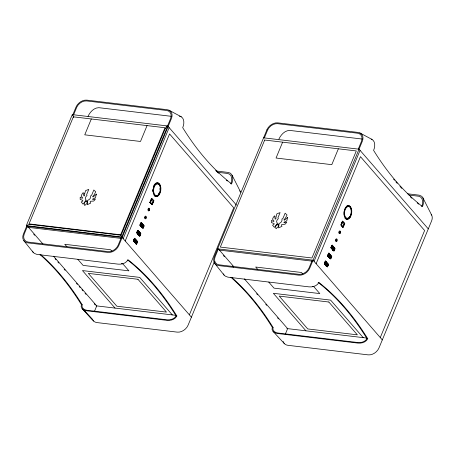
<?xml version="1.0" encoding="UTF-8"?>
<svg xmlns="http://www.w3.org/2000/svg" width="455" height="455" viewBox="0 0 455 455"><rect width="100%" height="100%" fill="white"/><g stroke="black" fill="none" stroke-linecap="round" stroke-linejoin="round"><path stroke-width="0.68" d="M137.018 241.486C136.21 245.706 135.51 244.125 137.211 241.395M140.345 233.642L139.446 235.94M142.665 228.04C144.332 227.716 143.149 224.161 143.507 225.862M325.934 264.19L328.356 264.73L327.549 263.798L327.958 264.418L327.219 266.767L326.565 266.181L327.06 266.602L328.106 264.122M329.187 255.744L330.836 255.869C331.866 256.495 330.7 258.429 330.193 258.645C330.142 256.256 332.582 256.353 330.762 256.046L328.561 255.881M334.482 248.362C331.547 254.186 336.382 247.503 334.044 248.117L331.849 247.952M136.13 244.017L135.294 243.055M325.126 264.946A0.864 0.677 -37 0 1 325.712 265.129C326.804 265.885 323.158 263.314 324.807 263.183L324.563 262.945L327.105 263.138M331.069 247.389L331.342 247.497L331.388 246.786L331.086 247.52C331.519 249.801 335.102 250.932 333.475 250.716M141.113 225.89L141.562 225.76L141.88 226.203L141.67 225.993M325.353 263.775L325.132 263.36M329.534 256.865L329.21 256.472M331.934 247.878L331.57 247.44L331.837 247.736M136.722 232.806C137.171 232.539 136.972 233.33 137.137 233.426M140.151 224.804C140.077 227.017 141.647 221.847 141.061 222.722M134.384 238.738L136.898 241.161L134.384 241.082M140.942 222.91L140.447 223.769M324.711 263.291L324.387 263.291M328.283 254.538L327.776 255.289M40.722 254.618A390.771 217.541 -83.2 0 1 82.173 304.731C81.081 307.756 84.397 310.083 87.081 310.287L167.258 319.837C170.551 320.087 174.424 318.983 176.096 315.912L176.858 316.003C175.118 319.518 170.693 320.735 167.042 320.36L86.865 310.816C83.839 310.697 79.995 308.029 81.411 304.64A390.771 217.541 -83.2 0 0 39.96 254.527M231.618 277.351A390.771 217.541 -83.2 0 1 273.068 327.458C271.976 330.489 275.292 332.815 277.977 333.02L358.153 342.564C361.446 342.82 365.32 341.716 366.992 338.645L367.754 338.736C366.019 342.251 361.588 343.468 357.937 343.093L277.76 333.543C274.735 333.43 270.89 330.762 272.306 327.367A390.771 217.541 -83.2 0 0 230.856 277.26M421.711 206.542C423.23 203.129 423.321 197.203 418.771 196.23L408.926 195.058M218.03 172.326L227.875 173.497C232.425 174.47 232.334 180.396 230.816 183.809L231.578 183.9C233.409 180.146 233.557 173.281 228.313 172.445L216.352 171.017M139.696 232.448C141.238 232.75 140.532 234.479 139.861 233.318L137.655 232.932M324.483 263.394L324.819 263.911M331.422 248.265C330.307 247.838 332.633 245.416 331.752 245.512M26.709 226.101L23.427 234.029A9.259 6.865 -41 0 0 27.778 242.868L107.954 252.417A9.259 6.865 -41 0 0 118.874 245.399L171.427 118.528A9.259 6.865 -41 0 0 167.076 109.689L86.899 100.14A9.259 6.865 -41 0 0 75.979 107.158L72.692 115.092L72.288 114.62L26.305 225.635L26.709 226.101L122.156 237.47M73.454 115.178L76.741 107.249A8.656 6.415 -41 0 1 86.569 100.93L166.746 110.48A8.656 6.415 -41 0 1 170.659 118.436L167.377 126.365M120.66 234.791L165.006 127.741L73.374 116.833L29.035 223.877L120.66 234.791L121.752 236.998L191.413 317.18M91.319 118.965L84.749 134.828L140.493 141.465L147.062 125.603M121.394 237.379L118.112 245.308A8.656 6.415 -41 0 1 108.284 251.626L28.108 242.077A8.656 6.415 -41 0 1 24.189 234.12L27.476 226.192L42.855 243.903M123.174 238.642L169.158 127.627M94.452 311.396L96.727 305.902L53.525 256.176M125.216 240.985L169.556 133.935L233.716 207.787L189.377 314.837M134.288 238.636C133.247 241.423 135.579 237.51 134.418 238.761M137.66 230.731C136.238 233.472 138.974 229.701 137.677 230.804M133.508 240.957C135.027 241.491 132.684 241.707 133.924 239.916L133.622 240.644L135.965 243.414M135.817 241.195A0.893 0.626 -44.4 0 0 136.369 240.934L134.6 240.268L134.293 239.648L134.731 240.035A0.87 0.682 -36.7 0 0 135.653 240.376L135.926 240.229M136.909 232.715L137.211 231.987L139.543 234.649L139.167 235.32L139.543 234.649M139.099 233.267A0.893 0.626 -44.4 0 0 139.651 233.005L137.888 232.34L137.575 231.72L138.013 232.107A0.87 0.682 -36.7 0 0 138.94 232.448L139.173 232.26M140.191 224.787L140.493 224.059L142.83 226.721L142.455 227.386L142.83 226.721M142.387 225.339A0.893 0.626 -44.4 0 0 142.938 225.077L140.788 223.968L142.062 223.877L142.904 224.656L140.203 224.355M149.826 202.378L151.469 198.414L153.887 200.803L152.249 204.767L149.826 202.378L152.249 204.767M138.047 231.225L138.365 231.146L137.706 230.827M140.987 222.899L141.408 223.121M150.457 201.582L151.509 199.045L153.523 200.968L152.209 204.136L150.195 202.213L152.209 204.136M134.123 240.61L134.418 241.036L135.362 241.042A0.893 0.626 -44.4 0 0 135.544 241.178M137.888 232.34L139.617 232.585L136.915 232.289M141.169 224.412L142.66 224.56M150.213 202.424L151.851 198.46L153.887 200.803M150.577 202.259L151.89 199.091M135.328 239.802L135.635 239.711L134.299 239.54M138.286 234.752L138.104 234.473A0.864 0.677 -37 0 0 137.615 234.28L137.928 234.075L137.99 234.604M141.141 226.323L141.05 225.959M137.501 231.896L138.923 231.783L137.581 231.612M140.788 223.968L142.062 223.877L140.868 223.678A0.597 0.415 -44.4 0 0 141.499 223.621L141.113 223.172A0.597 0.466 -37 0 1 140.788 223.308M138.184 232.3C140.339 233.591 138.485 231.231 138.582 232.039A0.864 0.603 -44.4 0 1 137.74 231.794M135.726 240.2L135.3 239.967A0.864 0.603 -44.4 0 1 134.458 239.722L134.64 239.734A0.58 0.404 -44.4 0 0 135.374 239.791L136.21 240.405M141.255 226.436A0.864 0.677 -37 0 1 141.386 226.539L141.312 226.721A0.893 0.7 -37 0 1 141.448 226.8M141.113 223.962L141.027 223.866A0.864 0.603 -44.4 0 0 141.869 224.11L142.495 224.372L142.222 224.52A0.87 0.682 -36.7 0 1 141.3 224.179L141.255 224.127M136.09 240.416L134.225 240.314M151.828 204.09L152.874 201.554M139.253 235.485L136.779 232.63M140.185 233.233C139.787 233.603 139.367 231.686 138.246 231.038M142.534 227.557L140.06 224.696M151.868 204.722L153.506 200.757M136.261 242.578L135.886 243.249L136.261 242.578L133.924 239.916M136.011 243.84L136.693 243.857L135.744 243.266M139.298 235.912L139.025 235.337M140.288 233.546C139.531 236.975 139.429 236.31 137.928 234.075M142.313 227.409C142.842 228.996 144.571 224.309 143.501 225.794M136.5 243.835L137.461 241.997L137.08 241.793M139.742 235.872C139.605 236.554 140.749 233.222 140.555 234.046M142.244 226.823C143.934 227.932 143.831 225.305 143.837 226.118M264.355 137.91L267.637 129.982A8.656 6.415 -41 0 1 277.465 123.663L357.641 133.213A8.656 6.415 -41 0 1 361.56 141.164L358.273 149.098M214.402 261.671L188.125 325.109A9.259 6.865 -41 0 1 177.205 332.127L97.029 322.584A9.259 6.865 -41 0 1 92.593 319.615L82.105 308.626M282.623 142.165L276.054 158.027L331.792 164.664L338.361 148.808M312.289 260.106L309.008 268.04A8.656 6.415 -41 0 1 299.18 274.354L219.003 264.81A8.656 6.415 -41 0 1 215.084 256.853L218.372 248.925L233.756 266.63M314.069 261.369L360.053 150.36M285.348 334.124L287.623 328.635L244.42 278.909M316.111 263.718L360.451 156.668L424.612 230.52L380.272 337.564M325.16 261.432L325.82 261.204L325.279 261.466M328.442 253.503L329.107 253.276L328.533 253.611M324.699 262.888L325.803 263.252A0.887 0.694 -37 0 0 326.889 263.235L327.264 263.667A0.893 0.626 -44.4 0 1 326.713 263.928M324.773 262.359L325.262 261.363M324.404 263.69L324.523 263.86M325.388 261.312L325.979 261.807L325.695 261.665M327.805 255.448L328.106 254.72L327.805 255.448L330.148 258.218L329.847 258.247M328.675 253.384L329.261 253.873L328.976 253.731M331.883 245.632C331.905 244.716 333.071 247.145 334.362 248.038M324.517 263.377L324.819 262.649L327.156 265.31L326.781 265.982L327.156 265.31M326.889 263.235L325.496 263.001C324.023 262.074 327.225 262.359 326.195 262.7A0.864 0.603 -44.4 0 1 325.353 262.455L325.626 262.768A0.87 0.682 -36.7 0 0 326.548 263.109L326.821 262.962M328.396 254.629L329.676 254.538L328.396 254.629L330.546 255.738A0.893 0.626 -44.4 0 1 329.994 256M331.758 246.519C330.728 247.344 335.352 246.292 331.217 246.371M340.96 224.542L342.132 221.71M328.106 255.977L327.759 255.585L327.805 255.932M331.388 248.049L331.047 247.651M341.091 224.946L342.405 221.773L342.786 221.818L344.418 223.695L343.104 226.869L341.091 224.946L343.104 226.869M342.746 221.193L341.108 225.157L343.144 227.5L344.782 223.536L342.365 221.147L344.782 223.536M325.496 263.001L325.188 262.381M341.472 224.992L342.786 221.818M325.285 264.901L325.541 264.736L325.285 264.901A0.58 0.404 -44.7 0 0 325.069 264.691M324.574 262.41L326.411 262.342L326.548 263.109M325.115 262.558L326.315 262.643L326.298 262.359M331.684 246.701C332.321 247.298 333.282 246.07 332.764 246.843C334.118 248.003 332.622 245.785 331.689 246.593M328.823 254.538A0.58 0.404 -44.4 0 0 329.551 254.595L329.477 254.772A0.864 0.603 -44.4 0 1 328.664 254.601M328.925 257.382L329.181 257.485M328.408 255.113L330.512 255.318L329.835 255.181A0.87 0.682 -36.7 0 1 328.942 254.919M331.689 247.184L333.799 247.383L333.117 247.253A0.87 0.682 -36.7 0 1 332.196 246.911L332.104 246.61A0.58 0.404 -44.4 0 0 332.838 246.661L332.764 246.843A0.864 0.603 -44.4 0 1 331.923 246.593M328.402 254.521L329.699 254.408L329.477 254.772L330.034 255.209L329.738 254.607M326.883 263.036L326.986 263.149M330.171 255.101L330.193 255.397L329.079 255.033M333.452 247.173L333.555 247.292M342.723 226.823L343.508 224.918M344.401 223.49L342.763 227.454L341.131 225.578M330.438 257.382L330.063 258.048L330.438 257.382L328.106 254.72M333.725 249.454L333.35 250.119L333.725 249.454L331.388 246.786M327.355 266.533C327.077 266.573 328.135 266.448 328.163 264.708M330.643 258.605L331.257 257.729L330.717 257.49M333.964 250.705C335.301 249.92 334.505 248.163 334.732 248.851M330.66 258.52L330.193 258.645M88.008 116.355C89.988 112.118 93.787 107.744 98.815 107.681L171.251 116.309M278.904 139.088C280.883 134.851 284.682 130.471 289.71 130.414L362.152 139.042M366.992 338.645A390.771 217.541 -83.2 0 0 318.108 282.379L318.87 282.47C317.135 286.002 312.704 287.247 309.036 286.872L227.881 277.158L225.333 276.157L224.105 275.127L214.703 263.411M137.626 230.628L138.121 231.049M141.334 223.297L143.467 225.305L141.499 225.265M136.898 241.161C135.886 241.076 137.797 241.963 137.251 241.343M331.081 255.966C330.734 256.199 330.239 254.43 329.141 253.771M325.854 261.699L327.793 263.894L325.279 263.815M324.972 263.9L326.861 266.147L326.565 266.181M134.31 240.797L133.861 240.934L134.39 240.877M134.27 241.4L134.873 241.383M331.325 247.804L331.814 247.725M141.101 225.925L141.676 225.896M134.253 241.44L134.822 241.383M138.764 231.857L136.961 231.749M327.827 264.383L328.146 264.076M133.491 240.558L133.582 240.661M140.248 223.82L142.085 223.752L141.988 224.053M134.225 239.717L135.493 239.734L135.891 240.189M134.219 239.825L135.419 239.91M328.823 256.808L328.641 256.796A0.87 0.603 -44.7 0 0 328.288 256.648M141.027 223.866L141.209 223.877A0.58 0.404 -44.4 0 0 141.943 223.934L142.483 224.622M142.068 225.123A0.597 0.415 -44.4 0 0 142.751 225.06L142.938 225.077M137.529 231.612A0.597 0.415 -44.4 0 0 138.218 231.549L137.825 231.1A0.597 0.466 -37 0 1 137.194 231.185M138.838 231.874L138.656 231.862A0.58 0.404 -44.4 0 1 137.928 231.805L138.212 232.141A0.58 0.455 -36.7 0 0 139.014 232.272M331.672 246.36A0.597 0.415 -44.4 0 0 332.395 246.354L332.207 245.933A0.887 0.694 -37 0 1 331.428 246.127M138.724 232.937A0.597 0.415 -44.4 0 0 139.469 232.994L139.651 233.005M138.292 233.017L139.935 233.136M137.564 233.034L138.65 233.114A0.887 0.62 -44.4 0 0 138.843 233.233M332.963 247.85A0.597 0.415 -44.4 0 0 333.646 247.793L333.458 247.378L331.268 247.025M331.746 247.833L332.827 247.918A0.887 0.62 -44.4 0 0 333.026 248.038M138.485 235.371L138.667 235.383A0.887 0.62 -44.4 0 0 138.553 235.184M134.248 239.54A0.597 0.415 -44.4 0 0 134.93 239.484L134.743 239.063M329.676 254.538L328.476 254.339A0.597 0.415 -44.4 0 0 329.113 254.282L328.72 253.833A0.597 0.466 -37 0 1 328.237 253.97M135.499 240.979A0.597 0.415 -44.4 0 0 136.181 240.923L136.369 240.934M329.619 255.664A0.597 0.415 -44.4 0 0 330.364 255.721L330.546 255.738M325.143 262.273A0.597 0.415 -44.4 0 0 325.825 262.211L325.638 261.796A0.887 0.694 -37 0 1 325.046 262.006M325.353 262.455L325.535 262.467A0.58 0.404 -44.4 0 0 326.269 262.524L326.451 262.535M327.077 263.65L326.69 263.2A0.597 0.466 -37 0 1 325.877 263.075L326.332 263.599A0.597 0.415 -44.4 0 0 327.077 263.65L327.264 263.667M166.035 126.206L168.14 126.456M263.587 137.819L359.035 149.189L428.291 228.899M407.248 193.75L419.209 195.172L421.796 196.327L422.951 197.908L431.659 215.096M153.142 200.922L153.523 200.968M344.418 223.695L342.405 221.773M140.97 225.526L143.638 225.771M332.503 248.333L334.533 248.498M141.033 225.703L143.581 226.01M334.476 248.737L332.451 248.532M333.14 249.55L334.539 249.801L333.998 249.562M143.456 227.045L142.148 226.715L142.432 227.17M138.439 233.472L140.35 233.699M329.335 256.205L331.246 256.432M138.326 233.529L140.231 233.756M328.584 256.188L331.132 256.489M138.388 233.711L140.294 233.938M329.284 256.438L331.411 256.745M138.866 234.643L140.362 234.996L138.957 234.752L139.145 235.099M330.683 258.633L330.33 258.417M217.604 248.834L313.051 260.197L382.308 339.908M27.727 227.273L121.07 238.392M219.327 250.091L312.67 261.204M135.158 241.4L137.069 241.628M326.69 264.207L327.964 264.361M135.038 241.463L136.949 241.673M325.996 264.372L327.907 264.6M135.579 242.578L137.074 242.924L135.675 242.68M121.394 263.65L122.804 263.82L128.913 270.85L83.1 265.396L77.862 259.367M312.289 286.383L313.7 286.548L319.808 293.583L273.995 288.129L268.757 282.1M95.965 305.811L176.415 315.395M286.86 328.544L366.628 338.042M81.411 304.64L82.173 304.731M272.306 327.367L273.068 327.458M331.172 246.911L332.36 247.099M331.195 247.207L332.372 247.395A0.887 0.694 -37 0 0 333.458 247.378M140.299 224.474L141.477 224.662A0.887 0.694 -37 0 0 142.563 224.645M327.736 256.211L327.936 256.245A0.893 0.7 -37 0 0 327.81 256.023M137.018 232.403L138.195 232.59A0.887 0.694 -37 0 0 139.275 232.573M325.194 262.865L326.389 263.053M138.093 234.922L138.292 234.956A0.893 0.7 -37 0 0 138.104 234.672M134.299 240.132L135.493 240.325M133.73 240.331L134.907 240.519A0.887 0.694 -37 0 0 135.994 240.502M332.196 246.911L332.104 246.61M141.3 224.179L141.499 224.213A0.58 0.455 -36.7 0 0 142.296 224.338M325.626 262.768L325.825 262.802A0.58 0.455 -36.7 0 0 326.468 263.018M134.731 240.035L134.93 240.069A0.58 0.455 -36.7 0 0 135.573 240.286M139.884 225.197L139.981 225.214A0.893 0.7 -37 0 1 140.248 225.424M327.429 265.419L327.97 265.657L327.52 265.527M142.722 227.756L143.262 227.995L142.688 228.018M179.424 116.179C184.673 117.015 184.525 123.879 182.694 127.633A390.771 217.541 -83.2 0 0 231.578 183.9M328.914 256.119L328.686 255.881L328.937 256.125M331.945 248.692L331.871 248.868M332.645 249.494L332.571 249.67M328.664 256.62L328.59 256.796M329.357 257.422L329.284 257.598M325.376 264.548L325.302 264.725A0.87 0.603 -44.7 0 0 325.086 264.582M326.076 265.35L326.002 265.527M137.768 233.887L137.694 234.063M138.462 234.689L138.388 234.865M331.433 256.66L331.195 256.665M371.28 139.116C375.711 140.845 375.182 146.783 373.589 150.36A390.771 217.541 -83.2 0 0 422.473 206.627C423.565 203.903 424.174 200.695 422.951 197.908M359.837 132.923L372.15 139.503M168.936 110.195L181.255 116.77M137.268 241.975L135.084 241.713M23.808 240.678L33.209 252.394L34.438 253.424L36.986 254.43L118.135 264.139C121.809 264.514 126.24 263.269 127.974 259.737A390.771 217.541 -83.2 0 1 176.858 316.003M273 331.359L284.546 343.798M92.593 319.615L82.668 309.173L93.65 321.065M332.616 245.808L334.294 247.736M332.838 246.661L333.316 247.281M332.395 246.354L332.008 245.905A0.597 0.466 -37 0 1 331.519 246.036M333.646 247.793L333.259 247.344A0.597 0.466 -37 0 1 332.474 247.281M332.372 247.395L332.827 247.918M331.342 247.497L333.504 249.983M332.343 249.448L333.595 250.887M332.275 249.727L332.662 250.176M330.034 255.209L329.602 254.715M328.72 253.833L329.113 254.282M330.364 255.721L329.972 255.272A0.597 0.466 -37 0 1 329.192 255.209M328.061 255.426L330.222 257.911M327.685 255.761L329.892 258.338M325.632 261.181L326.468 262.148M326.747 263.144L326.315 262.643M325.439 261.762L325.825 262.211M325.535 262.467L325.825 262.802M325.803 263.252L326.258 263.775A0.887 0.62 -44.4 0 0 326.457 263.894M324.773 263.354L326.935 265.839M325.598 265.265L325.638 265.31A0.58 0.455 -37 0 0 325.575 265.185M325.905 265.618L326.28 266.044M363.215 337.638L330.626 300.124L273.358 293.304L305.948 330.819M302.785 273.99L301.477 272.482L255.664 267.028L257.843 269.542M236.52 205.16L167.736 125.984L72.288 114.62L73.778 117.299L73.374 116.833M223.45 255.562L224.383 256.631M232.528 266.004L233.455 267.074M256.637 293.759L257.575 294.84M265.76 304.259L266.693 305.328M277.561 317.846L278.494 318.915M141.113 223.172L141.499 223.621M142.751 225.06L142.364 224.611A0.597 0.466 -37 0 1 141.55 224.486M141.209 223.877L141.499 224.213M141.477 224.662L141.932 225.185M140.447 224.764L142.608 227.25M140.322 225.583L140.697 226.016M141.579 227.022L141.954 227.454M138.019 230.52L138.86 231.487M139.196 232.55L138.707 231.982M137.825 231.1L138.218 231.549M139.469 232.994L139.076 232.539A0.597 0.466 -37 0 1 138.269 232.414M138.195 232.59L138.65 233.114M137.165 232.693L139.321 235.178M135.152 238.932L136.83 240.86M134.543 239.029L134.93 239.484M136.181 240.923L135.795 240.473A0.597 0.466 -37 0 1 134.981 240.342M134.64 239.734L134.93 240.069M134.907 240.519L135.362 241.042M133.878 240.627L136.039 243.112M172.32 314.905L139.731 277.396L82.463 270.577L115.052 308.086M111.89 251.257L110.582 249.749L64.764 244.295L66.948 246.809M33.681 234.126L34.677 235.269M55.061 258.736L56.005 259.822M57.853 261.943L58.786 263.024M64.172 269.218L65.099 270.287M76.44 283.346L77.373 284.415M79.187 286.502L80.114 287.571M81.968 289.71L82.895 290.773M85.091 293.299L86.023 294.374M94.219 303.803L95.089 304.81M224.105 275.127L223.342 273.882M33.209 252.394L32.447 251.149M326.571 265.413L326.758 265.76M232.056 175.175L240.763 192.363M127.713 260.038A390.771 217.541 -83.2 0 1 176.096 315.912M239.705 190.918A9.259 6.865 -41 0 1 240.297 191.589M227.324 181.005A390.771 217.541 -83.2 0 1 226.334 180.18M218.531 173.236A390.771 217.541 -83.2 0 1 215.659 170.471M153.54 186.158A6.944 3.867 -83.2 0 1 159.057 183.729A6.944 3.867 -83.2 0 1 159.648 193.193A6.944 3.867 -83.2 0 1 154.131 195.622M152.692 191.39A6.944 3.867 -83.2 0 1 152.715 189.604M156.958 195.468A6.012 3.344 -83.2 0 1 153.335 188.831A6.012 3.344 -83.2 0 1 158.727 184.525M159.972 188.188A6.012 3.344 -83.2 0 1 159.95 189.735M159.239 192.715A6.012 3.344 -83.2 0 1 158.596 193.944M135.118 239.495A0.893 0.626 -44.4 0 1 134.566 239.757M134.293 239.734A0.893 0.626 -44.4 0 1 134.094 239.614M134.652 239.125A0.887 0.694 -37 0 1 133.963 239.25M134.015 241.673A0.887 0.62 -44.4 0 1 134.1 241.798M133.565 241.161A0.893 0.7 -37 0 1 133.725 241.36M134.424 242.214A0.864 0.677 -37 0 1 134.686 242.293M134.384 239.12A0.597 0.466 -37 0 1 134.054 239.165M137.592 231.794A0.887 0.62 -44.4 0 1 137.399 231.675M138.024 231.134A0.887 0.694 -37 0 1 137.16 231.294M138.4 231.567A0.893 0.626 -44.4 0 1 137.848 231.828M137.626 233.972A0.87 0.603 -44.7 0 1 137.746 234.063M137.632 234.382A0.58 0.455 -37 0 1 137.962 234.524M141.687 223.638A0.893 0.626 -44.4 0 1 141.135 223.9M140.862 223.877A0.893 0.626 -44.4 0 1 140.663 223.758M141.312 223.206A0.887 0.694 -37 0 1 140.822 223.405M141.71 227.17A0.887 0.62 -44.4 0 1 141.835 227.255M140.385 225.697A0.887 0.62 -44.4 0 1 140.669 225.942M140.84 226.01A0.87 0.603 -44.7 0 1 141.033 226.135M140.805 226.118A0.58 0.404 -44.7 0 1 140.959 226.311M142.114 225.316A0.893 0.626 -44.4 0 1 141.915 225.197M140.896 226.351A0.864 0.677 -37 0 1 141.084 226.368M139.947 225.333A0.597 0.466 -37 0 1 140.055 225.424M140.356 225.811A0.597 0.415 -44.4 0 1 140.458 225.885M347.074 205.711A6.944 3.867 -83.2 0 1 351.254 213.378A6.944 3.867 -83.2 0 1 345.026 218.355M349.491 216.677A6.012 3.344 -83.2 0 1 348.712 217.615M347.853 218.195A6.012 3.344 -83.2 0 1 344.134 212.343A6.012 3.344 -83.2 0 1 348.866 206.644M326.013 262.228A0.893 0.626 -44.4 0 1 325.462 262.489M325.188 262.467A0.893 0.626 -44.4 0 1 324.989 262.347M325.558 265.248A0.893 0.7 -37 0 1 325.831 265.458M326.036 265.76A0.887 0.62 -44.4 0 1 326.252 265.97M325.524 265.367A0.597 0.466 -37 0 1 325.678 265.515M325.279 261.852A0.597 0.466 -37 0 1 325.115 261.898M325.99 265.874A0.597 0.415 -44.4 0 1 326.07 265.97M329.295 254.299A0.893 0.626 -44.4 0 1 328.743 254.561M328.47 254.538A0.893 0.626 -44.4 0 1 328.277 254.413M328.92 253.867A0.887 0.694 -37 0 1 328.237 254.072M330.171 255.306A0.887 0.694 -37 0 1 329.09 255.323L329.545 255.846A0.893 0.626 -44.4 0 0 329.721 255.977M327.913 256.341A0.887 0.62 -44.4 0 1 328.072 256.387M328.698 257.029A0.864 0.677 -37 0 1 328.999 257.2M328.749 257.166A0.58 0.455 -37 0 1 328.897 257.314M328.288 256.745A0.58 0.404 -44.7 0 1 328.51 256.859M329.909 254.999A0.58 0.455 -36.7 0 1 329.227 255.045M331.775 246.599A0.887 0.62 -44.4 0 1 331.576 246.474M332.582 246.365A0.893 0.626 -44.4 0 1 332.031 246.627M332.366 249.846A0.887 0.62 -44.4 0 1 332.85 250.187L332.474 249.755A0.893 0.7 -37 0 0 332.4 249.602M331.479 248.544A0.887 0.62 -44.4 0 1 331.57 248.669M331.03 248.032A0.893 0.7 -37 0 1 331.189 248.231M333.834 247.81A0.893 0.626 -44.4 0 1 333.282 248.066M333.191 247.071A0.58 0.455 -36.7 0 1 332.463 247.065M332.372 249.949A0.597 0.415 -44.4 0 1 332.56 250.017M283.152 341.489A9.259 6.865 -41 0 0 287.924 345.311L368.101 354.86A9.259 6.865 -41 0 0 379.021 347.842L431.573 220.971A9.259 6.865 -41 0 0 431.192 214.322M318.87 282.47A390.771 217.541 -83.2 0 1 367.754 338.736M418.714 204.141A390.771 217.541 -83.2 0 1 417.229 202.913M411.838 198.204A390.771 217.541 -83.2 0 1 410.387 196.867M401.845 188.398A390.771 217.541 -83.2 0 1 399.985 186.413M397.226 183.359A390.771 217.541 -83.2 0 1 395.861 181.801M394.502 180.225A390.771 217.541 -83.2 0 1 393.603 179.162M84.675 193.597L84.596 195.724L83.874 195.912L83.208 192.562L81.94 194.268L81.229 195.98L82.713 197.942L82.088 198.323L80.205 197.14L80.182 199.449L82.833 200.337L82.759 201.036L81.263 202.009L83.111 204.181L86.092 200.16L85.369 198.818A3.515 2.605 -41 0 1 86.638 195.832L87.03 195.491L86.643 194.569L88.788 189.388L85.62 190.588L84.675 193.597M275.98 216.802L275.895 218.923L275.173 219.111L274.507 215.761L273.239 217.467L272.534 219.179L274.018 221.141L273.392 221.522L271.51 220.339L271.487 222.654L274.137 223.536L274.058 224.235L272.568 225.208L274.416 227.386L277.396 223.359L276.674 222.017A3.515 2.605 -41 0 1 277.937 219.031L278.335 218.696L277.942 217.769L280.092 212.593L276.924 213.793L275.98 216.802M140.197 225.219L140.151 224.924L140.197 225.219M96.369 194.131L95.465 197.675L92.57 199.114L92.837 199.603L95.476 198.96L94.412 200.359L93.673 201.059L90.573 201.258L90.09 201.906L90.676 203.129L87.28 204.682L87.758 200.359L89.476 199.307A3.515 2.605 -41 0 0 90.687 196.31L90.596 195.917L91.671 195.167L93.821 189.991L95.743 191.794L94.219 194.734L92.621 196.679L93.127 197.009L96.369 194.131M287.674 217.331L286.769 220.874L283.875 222.313L284.142 222.802L286.781 222.159L285.717 223.559L284.972 224.258L281.873 224.457L281.389 225.111L281.981 226.328L278.585 227.881L279.063 223.559L280.775 222.506A3.515 2.605 -41 0 0 281.986 219.515L281.895 219.117L282.976 218.372L285.12 213.19L287.042 214.999L285.524 217.934L283.926 219.879L284.426 220.214L287.674 217.331M87.189 202.06L86.871 203.584L84.704 205.546L84.232 203.351L85.074 201.952L86.217 200.752L86.251 201.815L87.104 200.843L87.189 202.06M278.494 225.259L278.176 226.783L276.003 228.746L275.537 226.55L276.378 225.157L277.516 223.951L277.55 225.015L278.409 224.042L278.494 225.259M165.41 128.208L121.07 235.258L29.438 224.349L26.305 225.635L121.752 236.998L167.736 125.984L165.41 128.208M134.725 238.244L133.616 240.923L136.523 244.267L137.632 241.588L134.725 238.244M138.013 230.315L136.904 232.994L139.804 236.338L140.913 233.66L138.013 230.315M141.295 222.387L140.185 225.066L143.092 228.41L144.201 225.731L141.295 222.387M266.875 129.891L214.322 256.762A9.259 6.865 -41 0 0 218.673 265.601L298.85 275.15A9.259 6.865 -41 0 0 309.77 268.126L362.322 141.255A9.259 6.865 -41 0 0 357.971 132.416L277.795 122.873A9.259 6.865 -41 0 0 266.875 129.891M264.679 140.032L220.334 247.076L311.965 257.991L356.305 150.941L264.679 140.032M325.621 260.977L324.512 263.655L327.418 267L328.527 264.321L325.621 260.977M328.908 253.048L327.799 255.727L330.7 259.071L331.809 256.387L328.908 253.048M332.19 245.12L331.081 247.799L333.987 251.137L335.096 248.458L332.19 245.12M137.95 279.285L88.316 273.375L116.833 306.198L166.467 312.107L137.95 279.285M328.846 302.018L279.216 296.108L307.728 328.931L357.363 334.84L328.846 302.018M159.29 194.655A6.944 3.867 -83.2 0 0 158.567 183.064A6.944 3.867 -83.2 0 0 153.073 191.436A6.944 3.867 -83.2 0 0 159.29 194.655M149.229 210.529A1.388 0.774 -83.2 0 0 149.081 208.214A1.388 0.774 -83.2 0 0 147.983 209.886A1.388 0.774 -83.2 0 0 149.229 210.529M145.941 218.457A1.388 0.774 -83.2 0 0 145.799 216.142A1.388 0.774 -83.2 0 0 144.701 217.814A1.388 0.774 -83.2 0 0 145.941 218.457M158.977 193.989A6.012 3.344 -83.2 0 0 158.351 183.957A6.012 3.344 -83.2 0 0 153.597 191.208A6.012 3.344 -83.2 0 0 158.977 193.989M149.069 210.199A0.921 0.512 -83.2 0 0 148.978 208.657A0.921 0.512 -83.2 0 0 148.245 209.772A0.921 0.512 -83.2 0 0 149.069 210.199M145.788 218.127A0.921 0.512 -83.2 0 0 145.691 216.591A0.921 0.512 -83.2 0 0 144.963 217.7A0.921 0.512 -83.2 0 0 145.788 218.127M350.185 217.388A6.944 3.867 -83.2 0 0 349.463 205.796A6.944 3.867 -83.2 0 0 343.969 214.168A6.944 3.867 -83.2 0 0 350.185 217.388M340.124 233.261A1.388 0.774 -83.2 0 0 339.976 230.941A1.388 0.774 -83.2 0 0 338.878 232.619A1.388 0.774 -83.2 0 0 340.124 233.261M336.837 241.19A1.388 0.774 -83.2 0 0 336.694 238.875A1.388 0.774 -83.2 0 0 335.597 240.547A1.388 0.774 -83.2 0 0 336.837 241.19M349.872 216.722A6.012 3.344 -83.2 0 0 349.247 206.689A6.012 3.344 -83.2 0 0 344.492 213.935A6.012 3.344 -83.2 0 0 349.872 216.722M339.97 232.932A0.921 0.512 -83.2 0 0 339.874 231.39A0.921 0.512 -83.2 0 0 339.14 232.505A0.921 0.512 -83.2 0 0 339.97 232.932M336.683 240.86A0.921 0.512 -83.2 0 0 336.586 239.319A0.921 0.512 -83.2 0 0 335.858 240.433A0.921 0.512 -83.2 0 0 336.683 240.86"/></g></svg>
